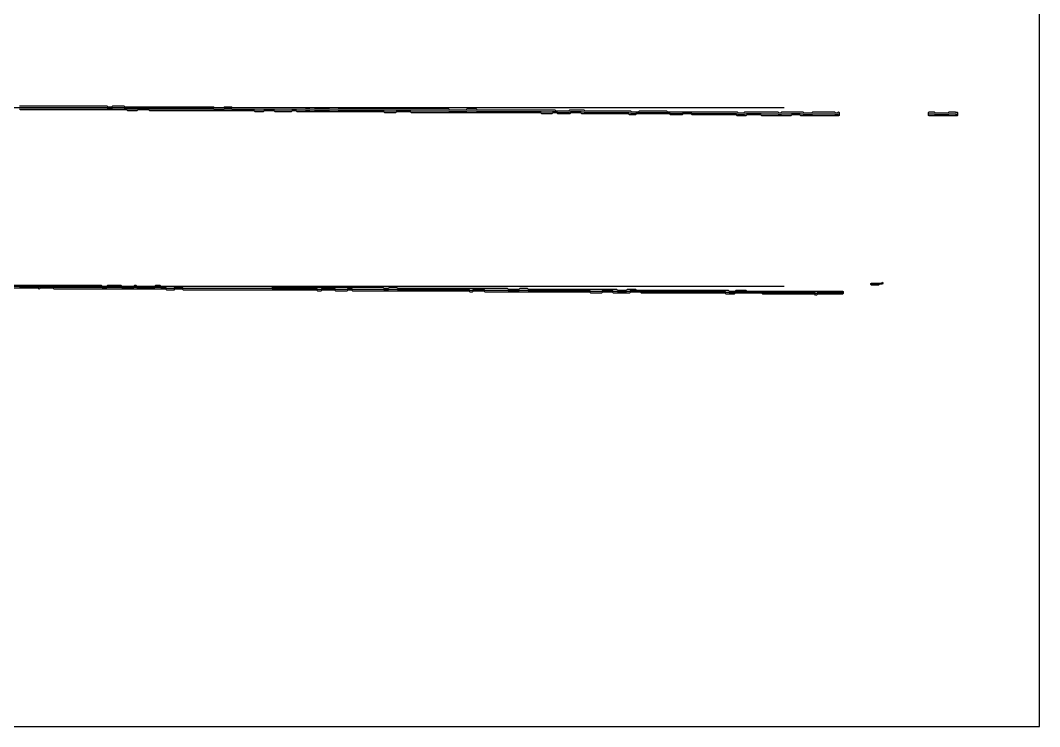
# Model space of a CAD drawing. Extents: x 0 to 57.2, y 0 to 39.6.
# Drawn here: x 28.58 to 57.16, y 0 to 19.8 of the extents above; entities that cross this region are included whole.
import ezdxf

# ---------------------------------------------------------------- set-up
doc = ezdxf.new("R2010")
doc.units = 13
for name, color, linetype in [('DESIGN_SCAN_PATH', 5, 'Continuous'), ('SEM_FRAME', 8, 'Continuous'), ('SEM_OBSERVED_CENTERLINES', 3, 'Continuous'), ('SEM_OBSERVED_CONTOURS', 2, 'Continuous')]:
    doc.layers.add(name, color=color, linetype=linetype)

msp = doc.modelspace()

# ---------------------------------------------------------------- linework, layer by layer
at = {"layer": 'DESIGN_SCAN_PATH'}
for points in [[(0, 17.36002), (50, 17.36002)], [(50, 12.33622), (0, 12.33622)]]:
    msp.add_lwpolyline(points, dxfattribs=at)
at = {"layer": 'SEM_FRAME'}
msp.add_lwpolyline([(0, 0), (57.15968, 0), (57.15968, 39.60429), (0, 39.60429)], close=True, dxfattribs=at)
at = {"layer": 'SEM_OBSERVED_CENTERLINES'}
for points in [[(28.55193, 17.36002), (28.57984, 17.346065), (28.60775, 17.346065), (28.63566, 17.346065), (28.66357, 17.346065), (28.69148, 17.346065), (28.71939, 17.346065), (28.7473, 17.346065), (28.77521, 17.346065), (28.80312, 17.346065), (28.83103, 17.346065), (28.85894, 17.346065), (28.88685, 17.346065), (28.91476, 17.346065), (28.94267, 17.346065), (28.97058, 17.346065), (28.99849, 17.346065), (29.0264, 17.346065), (29.05431, 17.346065), (29.08222, 17.346065), (29.11013, 17.346065), (29.13804, 17.346065), (29.16595, 17.346065), (29.19386, 17.346065), (29.22177, 17.346065), (29.24968, 17.346065), (29.27759, 17.346065), (29.3055, 17.346065), (29.33341, 17.346065), (29.36132, 17.346065), (29.38923, 17.346065), (29.41714, 17.346065), (29.44505, 17.346065), (29.47296, 17.346065), (29.50087, 17.346065), (29.52878, 17.346065), (29.55669, 17.346065), (29.5846, 17.346065), (29.61251, 17.346065), (29.64042, 17.346065), (29.66833, 17.346065), (29.69624, 17.346065), (29.72415, 17.346065), (29.75206, 17.346065), (29.77997, 17.346065), (29.80788, 17.346065), (29.83579, 17.346065), (29.8637, 17.346065), (29.89161, 17.346065), (29.91952, 17.346065), (29.94743, 17.346065), (29.97534, 17.346065), (30.00325, 17.346065), (30.03116, 17.346065), (30.05907, 17.346065), (30.08698, 17.346065), (30.11489, 17.346065), (30.1428, 17.346065), (30.17071, 17.346065), (30.19862, 17.346065), (30.22653, 17.346065), (30.25444, 17.346065), (30.28235, 17.346065), (30.31026, 17.346065), (30.33817, 17.346065), (30.36608, 17.346065), (30.39399, 17.346065), (30.4219, 17.346065), (30.44981, 17.346065), (30.47772, 17.346065), (30.50563, 17.346065), (30.53354, 17.346065), (30.56145, 17.346065), (30.58936, 17.346065), (30.61727, 17.346065), (30.64518, 17.346065), (30.67309, 17.346065), (30.701, 17.346065), (30.72891, 17.346065), (30.75682, 17.346065), (30.78473, 17.346065), (30.81264, 17.346065), (30.84055, 17.346065), (30.86846, 17.346065), (30.89637, 17.346065), (30.92428, 17.346065), (30.95219, 17.346065), (30.9801, 17.346065), (31.00801, 17.346065), (31.03592, 17.33211), (31.06383, 17.33211), (31.09174, 17.33211), (31.11965, 17.33211), (31.14756, 17.33211), (31.17547, 17.346065), (31.20338, 17.346065), (31.23129, 17.346065), (31.2592, 17.346065), (31.28711, 17.346065), (31.31502, 17.346065), (31.34293, 17.346065), (31.37084, 17.346065), (31.39875, 17.346065), (31.42666, 17.346065), (31.45457, 17.346065), (31.48248, 17.346065), (31.51039, 17.33211), (31.5383, 17.33211), (31.56621, 17.33211), (31.59412, 17.318155), (31.62203, 17.318155), (31.64994, 17.318155), (31.67785, 17.318155), (31.70576, 17.318155), (31.73367, 17.318155), (31.76158, 17.318155), (31.78949, 17.318155), (31.8174, 17.318155), (31.84531, 17.318155), (31.87322, 17.33211), (31.90113, 17.33211), (31.92904, 17.33211), (31.95695, 17.33211), (31.98486, 17.33211), (32.01277, 17.33211), (32.04068, 17.33211), (32.06859, 17.33211), (32.0965, 17.33211), (32.12441, 17.33211), (32.15232, 17.33211), (32.18023, 17.33211), (32.20814, 17.318155), (32.23605, 17.318155), (32.26396, 17.318155), (32.29187, 17.318155), (32.31978, 17.318155), (32.34769, 17.318155), (32.3756, 17.318155), (32.40351, 17.318155), (32.43142, 17.318155), (32.45933, 17.318155), (32.48724, 17.318155), (32.51515, 17.318155), (32.54306, 17.318155), (32.57097, 17.318155), (32.59888, 17.318155), (32.62679, 17.318155), (32.6547, 17.318155), (32.68261, 17.318155), (32.71052, 17.318155), (32.73843, 17.318155), (32.76634, 17.318155), (32.79425, 17.318155), (32.82216, 17.318155), (32.85007, 17.318155), (32.87798, 17.318155), (32.90589, 17.318155), (32.9338, 17.318155), (32.96171, 17.318155), (32.98962, 17.318155), (33.01753, 17.318155), (33.04544, 17.318155), (33.07335, 17.318155), (33.10126, 17.318155), (33.12917, 17.318155), (33.15708, 17.318155), (33.18499, 17.318155), (33.2129, 17.318155), (33.24081, 17.318155), (33.26872, 17.318155), (33.29663, 17.318155), (33.32454, 17.318155), (33.35245, 17.318155), (33.38036, 17.318155), (33.40827, 17.318155), (33.43618, 17.318155), (33.46409, 17.318155), (33.492, 17.318155), (33.51991, 17.318155), (33.54782, 17.318155), (33.57573, 17.318155), (33.60364, 17.318155), (33.63155, 17.318155), (33.65946, 17.318155), (33.68737, 17.318155), (33.71528, 17.318155), (33.74319, 17.318155), (33.7711, 17.318155), (33.79901, 17.318155), (33.82692, 17.318155), (33.85483, 17.318155), (33.88274, 17.318155), (33.91065, 17.318155), (33.93856, 17.318155), (33.96647, 17.318155), (33.99438, 17.318155), (34.02229, 17.3042), (34.0502, 17.3042), (34.07811, 17.3042), (34.10602, 17.3042), (34.13393, 17.3042), (34.16184, 17.3042), (34.18975, 17.3042), (34.21766, 17.3042), (34.24557, 17.3042), (34.27348, 17.3042), (34.30139, 17.318155), (34.3293, 17.318155), (34.35721, 17.318155), (34.38512, 17.318155), (34.41303, 17.318155), (34.44094, 17.318155), (34.46885, 17.318155), (34.49676, 17.318155), (34.52467, 17.3042), (34.55258, 17.3042), (34.58049, 17.3042), (34.6084, 17.3042), (34.63631, 17.3042), (34.66422, 17.3042), (34.69213, 17.3042), (34.72004, 17.3042), (34.74795, 17.3042), (34.77586, 17.3042), (34.80377, 17.3042), (34.83168, 17.3042), (34.85959, 17.3042), (34.8875, 17.3042), (34.91541, 17.3042), (34.94332, 17.3042), (34.97123, 17.3042), (34.99914, 17.3042), (35.02705, 17.3042), (35.05496, 17.3042), (35.08287, 17.3042), (35.11078, 17.3042), (35.13869, 17.3042), (35.1666, 17.290245), (35.19451, 17.290245), (35.22242, 17.290245), (35.25033, 17.290245), (35.27824, 17.290245), (35.30615, 17.290245), (35.33406, 17.290245), (35.36197, 17.290245), (35.38988, 17.290245), (35.41779, 17.3042), (35.4457, 17.3042), (35.47361, 17.3042), (35.50152, 17.3042), (35.52943, 17.3042), (35.55734, 17.3042), (35.58525, 17.3042), (35.61316, 17.3042), (35.64107, 17.3042), (35.66898, 17.3042), (35.69689, 17.3042), (35.7248, 17.290245), (35.75271, 17.290245), (35.78062, 17.290245), (35.80853, 17.290245), (35.83644, 17.290245), (35.86435, 17.290245), (35.89226, 17.290245), (35.92017, 17.290245), (35.94808, 17.290245), (35.97599, 17.290245), (36.0039, 17.290245), (36.03181, 17.290245), (36.05972, 17.290245), (36.08763, 17.290245), (36.11554, 17.290245), (36.14345, 17.290245), (36.17136, 17.290245), (36.19927, 17.3042), (36.22718, 17.3042), (36.25509, 17.3042), (36.283, 17.3042), (36.31091, 17.3042), (36.33882, 17.290245), (36.36673, 17.290245), (36.39464, 17.290245), (36.42255, 17.290245), (36.45046, 17.290245), (36.47837, 17.290245), (36.50628, 17.290245), (36.53419, 17.290245), (36.5621, 17.290245), (36.59001, 17.27629), (36.61792, 17.27629), (36.64583, 17.27629), (36.67374, 17.27629), (36.70165, 17.290245), (36.72956, 17.290245), (36.75747, 17.290245), (36.78538, 17.290245), (36.81329, 17.290245), (36.8412, 17.27629), (36.86911, 17.27629), (36.89702, 17.27629), (36.92493, 17.27629), (36.95284, 17.27629), (36.98075, 17.27629), (37.00866, 17.27629), (37.03657, 17.27629), (37.06448, 17.27629), (37.09239, 17.27629), (37.1203, 17.27629), (37.14821, 17.27629), (37.17612, 17.27629), (37.20403, 17.27629), (37.23194, 17.27629), (37.25985, 17.290245), (37.28776, 17.290245), (37.31567, 17.290245), (37.34358, 17.290245), (37.37149, 17.290245), (37.3994, 17.290245), (37.42731, 17.290245), (37.45522, 17.290245), (37.48313, 17.290245), (37.51104, 17.27629), (37.53895, 17.27629), (37.56686, 17.27629), (37.59477, 17.27629), (37.62268, 17.27629), (37.65059, 17.27629), (37.6785, 17.27629), (37.70641, 17.27629), (37.73432, 17.27629), (37.76223, 17.27629), (37.79014, 17.27629), (37.81805, 17.27629), (37.84596, 17.27629), (37.87387, 17.27629), (37.90178, 17.27629), (37.92969, 17.27629), (37.9576, 17.27629), (37.98551, 17.27629), (38.01342, 17.27629), (38.04133, 17.27629), (38.06924, 17.27629), (38.09715, 17.27629), (38.12506, 17.27629), (38.15297, 17.27629), (38.18088, 17.27629), (38.20879, 17.27629), (38.2367, 17.27629), (38.26461, 17.27629), (38.29252, 17.27629), (38.32043, 17.27629), (38.34834, 17.27629), (38.37625, 17.27629), (38.40416, 17.27629), (38.43207, 17.27629), (38.45998, 17.27629), (38.48789, 17.27629), (38.5158, 17.27629), (38.54371, 17.27629), (38.57162, 17.27629), (38.59953, 17.27629), (38.62744, 17.27629), (38.65535, 17.27629), (38.68326, 17.27629), (38.71117, 17.27629), (38.73908, 17.27629), (38.76699, 17.27629), (38.7949, 17.262335), (38.82281, 17.262335), (38.85072, 17.262335), (38.87863, 17.262335), (38.90654, 17.262335), (38.93445, 17.262335), (38.96236, 17.262335), (38.99027, 17.262335), (39.01818, 17.262335), (39.04609, 17.262335), (39.074, 17.262335), (39.10191, 17.262335), (39.12982, 17.27629), (39.15773, 17.27629), (39.18564, 17.27629), (39.21355, 17.27629), (39.24146, 17.27629), (39.26937, 17.27629), (39.29728, 17.27629), (39.32519, 17.27629), (39.3531, 17.27629), (39.38101, 17.27629), (39.40892, 17.27629), (39.43683, 17.27629), (39.46474, 17.27629), (39.49265, 17.27629), (39.52056, 17.27629), (39.54847, 17.262335), (39.57638, 17.262335), (39.60429, 17.262335), (39.6322, 17.262335), (39.66011, 17.262335), (39.68802, 17.262335), (39.71593, 17.262335), (39.74384, 17.262335), (39.77175, 17.262335), (39.79966, 17.262335), (39.82757, 17.262335), (39.85548, 17.262335), (39.88339, 17.262335), (39.9113, 17.262335), (39.93921, 17.262335), (39.96712, 17.262335), (39.99503, 17.262335), (40.02294, 17.262335), (40.05085, 17.262335), (40.07876, 17.262335), (40.10667, 17.262335), (40.13458, 17.262335), (40.16249, 17.262335), (40.1904, 17.262335), (40.21831, 17.262335), (40.24622, 17.262335), (40.27413, 17.262335), (40.30204, 17.262335), (40.32995, 17.262335), (40.35786, 17.262335), (40.38577, 17.262335), (40.41368, 17.262335), (40.44159, 17.262335), (40.4695, 17.262335), (40.49741, 17.262335), (40.52532, 17.262335), (40.55323, 17.262335), (40.58114, 17.262335), (40.60905, 17.24838), (40.63696, 17.24838), (40.66487, 17.24838), (40.69278, 17.24838), (40.72069, 17.24838), (40.7486, 17.24838), (40.77651, 17.24838), (40.80442, 17.24838), (40.83233, 17.24838), (40.86024, 17.24838), (40.88815, 17.24838), (40.91606, 17.24838), (40.94397, 17.24838), (40.97188, 17.24838), (40.99979, 17.24838), (41.0277, 17.24838), (41.05561, 17.24838), (41.08352, 17.24838), (41.11143, 17.262335), (41.13934, 17.262335), (41.16725, 17.262335), (41.19516, 17.262335), (41.22307, 17.262335), (41.25098, 17.262335), (41.27889, 17.262335), (41.3068, 17.262335), (41.33471, 17.262335), (41.36262, 17.262335), (41.39053, 17.24838), (41.41844, 17.24838), (41.44635, 17.24838), (41.47426, 17.24838), (41.50217, 17.24838), (41.53008, 17.24838), (41.55799, 17.24838), (41.5859, 17.24838), (41.61381, 17.24838), (41.64172, 17.24838), (41.66963, 17.24838), (41.69754, 17.24838), (41.72545, 17.24838), (41.75336, 17.24838), (41.78127, 17.24838), (41.80918, 17.24838), (41.83709, 17.24838), (41.865, 17.24838), (41.89291, 17.24838), (41.92082, 17.24838), (41.94873, 17.24838), (41.97664, 17.24838), (42.00455, 17.24838), (42.03246, 17.24838), (42.06037, 17.24838), (42.08828, 17.24838), (42.11619, 17.24838), (42.1441, 17.24838), (42.17201, 17.24838), (42.19992, 17.24838), (42.22783, 17.24838), (42.25574, 17.24838), (42.28365, 17.24838), (42.31156, 17.24838), (42.33947, 17.24838), (42.36738, 17.24838), (42.39529, 17.24838), (42.4232, 17.24838), (42.45111, 17.24838), (42.47902, 17.24838), (42.50693, 17.24838), (42.53484, 17.24838), (42.56275, 17.24838), (42.59066, 17.24838), (42.61857, 17.24838), (42.64648, 17.24838), (42.67439, 17.24838), (42.7023, 17.24838), (42.73021, 17.24838), (42.75812, 17.24838), (42.78603, 17.24838), (42.81394, 17.24838), (42.84185, 17.24838), (42.86976, 17.24838), (42.89767, 17.24838), (42.92558, 17.24838), (42.95349, 17.24838), (42.9814, 17.24838), (43.00931, 17.24838), (43.03722, 17.24838), (43.06513, 17.24838), (43.09304, 17.24838), (43.12095, 17.24838), (43.14886, 17.24838), (43.17677, 17.24838), (43.20468, 17.234425), (43.23259, 17.234425), (43.2605, 17.234425), (43.28841, 17.234425), (43.31632, 17.234425), (43.34423, 17.234425), (43.37214, 17.234425), (43.40005, 17.234425), (43.42796, 17.234425), (43.45587, 17.234425), (43.48378, 17.234425), (43.51169, 17.24838), (43.5396, 17.24838), (43.56751, 17.24838), (43.59542, 17.234425), (43.62333, 17.234425), (43.65124, 17.22047), (43.67915, 17.22047), (43.70706, 17.22047), (43.73497, 17.22047), (43.76288, 17.22047), (43.79079, 17.22047), (43.8187, 17.22047), (43.84661, 17.22047), (43.87452, 17.22047), (43.90243, 17.22047), (43.93034, 17.22047), (43.95825, 17.22047), (43.98616, 17.234425), (44.01407, 17.24838), (44.04198, 17.24838), (44.06989, 17.24838), (44.0978, 17.24838), (44.12571, 17.24838), (44.15362, 17.24838), (44.18153, 17.24838), (44.20944, 17.24838), (44.23735, 17.24838), (44.26526, 17.24838), (44.29317, 17.24838), (44.32108, 17.234425), (44.34899, 17.234425), (44.3769, 17.234425), (44.40481, 17.22047), (44.43272, 17.22047), (44.46063, 17.22047), (44.48854, 17.22047), (44.51645, 17.22047), (44.54436, 17.22047), (44.57227, 17.22047), (44.60018, 17.22047), (44.62809, 17.22047), (44.656, 17.22047), (44.68391, 17.22047), (44.71182, 17.22047), (44.73973, 17.22047), (44.76764, 17.22047), (44.79555, 17.22047), (44.82346, 17.22047), (44.85137, 17.22047), (44.87928, 17.22047), (44.90719, 17.22047), (44.9351, 17.22047), (44.96301, 17.22047), (44.99092, 17.22047), (45.01883, 17.22047), (45.04674, 17.22047), (45.07465, 17.22047), (45.10256, 17.22047), (45.13047, 17.22047), (45.15838, 17.22047), (45.18629, 17.22047), (45.2142, 17.22047), (45.24211, 17.22047), (45.27002, 17.22047), (45.29793, 17.22047), (45.32584, 17.22047), (45.35375, 17.22047), (45.38166, 17.22047), (45.40957, 17.22047), (45.43748, 17.22047), (45.46539, 17.22047), (45.4933, 17.22047), (45.52121, 17.22047), (45.54912, 17.22047), (45.57703, 17.22047), (45.60494, 17.22047), (45.63285, 17.22047), (45.66076, 17.206515), (45.68867, 17.206515), (45.71658, 17.19256), (45.74449, 17.19256), (45.7724, 17.19256), (45.80031, 17.19256), (45.82822, 17.19256), (45.85613, 17.206515), (45.88404, 17.206515), (45.91195, 17.206515), (45.93986, 17.22047), (45.96777, 17.22047), (45.99568, 17.22047), (46.02359, 17.22047), (46.0515, 17.22047), (46.07941, 17.22047), (46.10732, 17.22047), (46.13523, 17.22047), (46.16314, 17.22047), (46.19105, 17.22047), (46.21896, 17.22047), (46.24687, 17.22047), (46.27478, 17.22047), (46.30269, 17.22047), (46.3306, 17.22047), (46.35851, 17.22047), (46.38642, 17.22047), (46.41433, 17.22047), (46.44224, 17.22047), (46.47015, 17.22047), (46.49806, 17.22047), (46.52597, 17.22047), (46.55388, 17.22047), (46.58179, 17.22047), (46.6097, 17.22047), (46.63761, 17.22047), (46.66552, 17.22047), (46.69343, 17.22047), (46.72134, 17.206515), (46.74925, 17.206515), (46.77716, 17.206515), (46.80507, 17.19256), (46.83298, 17.19256), (46.86089, 17.19256), (46.8888, 17.19256), (46.91671, 17.19256), (46.94462, 17.19256), (46.97253, 17.19256), (47.00044, 17.19256), (47.02835, 17.19256), (47.05626, 17.19256), (47.08417, 17.19256), (47.11208, 17.19256), (47.13999, 17.19256), (47.1679, 17.206515), (47.19581, 17.206515), (47.22372, 17.206515), (47.25163, 17.206515), (47.27954, 17.206515), (47.30745, 17.206515), (47.33536, 17.206515), (47.36327, 17.206515), (47.39118, 17.206515), (47.41909, 17.19256), (47.447, 17.19256), (47.47491, 17.19256), (47.50282, 17.19256), (47.53073, 17.19256), (47.55864, 17.19256), (47.58655, 17.19256), (47.61446, 17.19256), (47.64237, 17.19256), (47.67028, 17.19256), (47.69819, 17.19256), (47.7261, 17.19256), (47.75401, 17.19256), (47.78192, 17.19256), (47.80983, 17.19256), (47.83774, 17.19256), (47.86565, 17.19256), (47.89356, 17.19256), (47.92147, 17.19256), (47.94938, 17.19256), (47.97729, 17.19256), (48.0052, 17.19256), (48.03311, 17.19256), (48.06102, 17.19256), (48.08893, 17.19256), (48.11684, 17.19256), (48.14475, 17.19256), (48.17266, 17.19256), (48.20057, 17.19256), (48.22848, 17.19256), (48.25639, 17.19256), (48.2843, 17.19256), (48.31221, 17.19256), (48.34012, 17.19256), (48.36803, 17.19256), (48.39594, 17.19256), (48.42385, 17.19256), (48.45176, 17.19256), (48.47967, 17.19256), (48.50758, 17.19256), (48.53549, 17.19256), (48.5634, 17.19256), (48.59131, 17.19256), (48.61922, 17.19256), (48.64713, 17.19256), (48.67504, 17.178605), (48.70295, 17.16465), (48.73086, 17.16465), (48.75877, 17.16465), (48.78668, 17.16465), (48.81459, 17.16465), (48.8425, 17.16465), (48.87041, 17.16465), (48.89832, 17.178605), (48.92623, 17.178605), (48.95414, 17.19256), (48.98205, 17.19256), (49.00996, 17.19256), (49.03787, 17.19256), (49.06578, 17.19256), (49.09369, 17.19256), (49.1216, 17.19256), (49.14951, 17.19256), (49.17742, 17.19256), (49.20533, 17.19256), (49.23324, 17.19256), (49.26115, 17.19256), (49.28906, 17.19256), (49.31697, 17.19256), (49.34488, 17.19256), (49.37279, 17.178605), (49.4007, 17.178605), (49.42861, 17.178605), (49.45652, 17.178605), (49.48443, 17.178605), (49.51234, 17.178605), (49.54025, 17.178605), (49.56816, 17.178605), (49.59607, 17.178605), (49.62398, 17.178605), (49.65189, 17.178605), (49.6798, 17.178605), (49.70771, 17.178605), (49.73562, 17.178605), (49.76353, 17.178605), (49.79144, 17.178605), (49.81935, 17.178605), (49.84726, 17.16465), (49.87517, 17.16465), (49.90308, 17.16465), (49.93099, 17.178605), (49.9589, 17.178605), (49.98681, 17.178605), (50.01472, 17.178605), (50.04263, 17.178605), (50.07054, 17.178605), (50.09845, 17.178605), (50.12636, 17.178605), (50.15427, 17.178605), (50.18218, 17.178605), (50.21009, 17.19256), (50.238, 17.19256), (50.26591, 17.19256), (50.29382, 17.19256), (50.32173, 17.19256), (50.34964, 17.19256), (50.37755, 17.19256), (50.40546, 17.19256), (50.43337, 17.19256), (50.46128, 17.178605), (50.48919, 17.178605), (50.5171, 17.178605), (50.54501, 17.16465), (50.57292, 17.16465), (50.60083, 17.16465), (50.62874, 17.16465), (50.65665, 17.16465), (50.68456, 17.16465), (50.71247, 17.16465), (50.74038, 17.16465), (50.76829, 17.16465), (50.7962, 17.178605), (50.82411, 17.178605), (50.85202, 17.178605), (50.87993, 17.178605), (50.90784, 17.178605), (50.93575, 17.178605), (50.96366, 17.178605), (50.99157, 17.178605), (51.01948, 17.178605), (51.04739, 17.178605), (51.0753, 17.178605), (51.10321, 17.178605), (51.13112, 17.178605), (51.15903, 17.178605), (51.18694, 17.178605), (51.21485, 17.178605), (51.24276, 17.178605), (51.27067, 17.178605), (51.29858, 17.178605), (51.32649, 17.178605), (51.3544, 17.178605), (51.38231, 17.178605), (51.41022, 17.178605), (51.43813, 17.16465), (51.46604, 17.16465), (51.49395, 17.16465), (51.52186, 17.178605)], [(54.06167, 17.178605), (54.08958, 17.178605), (54.11749, 17.178605), (54.1454, 17.178605), (54.17331, 17.178605), (54.20122, 17.178605), (54.22913, 17.16465), (54.25704, 17.16465), (54.28495, 17.16465), (54.31286, 17.16465), (54.34077, 17.16465), (54.36868, 17.16465), (54.39659, 17.16465), (54.4245, 17.16465), (54.45241, 17.16465), (54.48032, 17.16465), (54.50823, 17.16465), (54.53614, 17.16465), (54.56405, 17.16465), (54.59196, 17.16465), (54.61987, 17.178605), (54.64778, 17.178605), (54.67569, 17.178605), (54.7036, 17.178605), (54.73151, 17.178605), (54.75942, 17.178605), (54.78733, 17.178605), (54.81524, 17.16465), (54.84315, 17.178605)], [(28.55193, 12.33622), (28.57984, 12.33622), (28.60775, 12.33622), (28.63566, 12.33622), (28.66357, 12.33622), (28.69148, 12.33622), (28.71939, 12.33622), (28.7473, 12.33622), (28.77521, 12.33622), (28.80312, 12.33622), (28.83103, 12.33622), (28.85894, 12.33622), (28.88685, 12.33622), (28.91476, 12.33622), (28.94267, 12.33622), (28.97058, 12.33622), (28.99849, 12.33622), (29.0264, 12.33622), (29.05431, 12.33622), (29.08222, 12.33622), (29.11013, 12.322265), (29.13804, 12.33622), (29.16595, 12.33622), (29.19386, 12.33622), (29.22177, 12.33622), (29.24968, 12.33622), (29.27759, 12.33622), (29.3055, 12.33622), (29.33341, 12.33622), (29.36132, 12.33622), (29.38923, 12.33622), (29.41714, 12.33622), (29.44505, 12.33622), (29.47296, 12.33622), (29.50087, 12.33622), (29.52878, 12.322265), (29.55669, 12.322265), (29.5846, 12.322265), (29.61251, 12.322265), (29.64042, 12.322265), (29.66833, 12.322265), (29.69624, 12.322265), (29.72415, 12.322265), (29.75206, 12.322265), (29.77997, 12.322265), (29.80788, 12.322265), (29.83579, 12.322265), (29.8637, 12.322265), (29.89161, 12.322265), (29.91952, 12.322265), (29.94743, 12.322265), (29.97534, 12.322265), (30.00325, 12.322265), (30.03116, 12.322265), (30.05907, 12.322265), (30.08698, 12.322265), (30.11489, 12.322265), (30.1428, 12.322265), (30.17071, 12.322265), (30.19862, 12.322265), (30.22653, 12.322265), (30.25444, 12.322265), (30.28235, 12.322265), (30.31026, 12.322265), (30.33817, 12.322265), (30.36608, 12.322265), (30.39399, 12.322265), (30.4219, 12.322265), (30.44981, 12.322265), (30.47772, 12.322265), (30.50563, 12.322265), (30.53354, 12.322265), (30.56145, 12.322265), (30.58936, 12.322265), (30.61727, 12.322265), (30.64518, 12.322265), (30.67309, 12.322265), (30.701, 12.322265), (30.72891, 12.322265), (30.75682, 12.322265), (30.78473, 12.322265), (30.81264, 12.322265), (30.84055, 12.322265), (30.86846, 12.30831), (30.89637, 12.30831), (30.92428, 12.30831), (30.95219, 12.30831), (30.9801, 12.30831), (31.00801, 12.30831), (31.03592, 12.322265), (31.06383, 12.322265), (31.09174, 12.322265), (31.11965, 12.322265), (31.14756, 12.322265), (31.17547, 12.322265), (31.20338, 12.322265), (31.23129, 12.322265), (31.2592, 12.322265), (31.28711, 12.322265), (31.31502, 12.322265), (31.34293, 12.322265), (31.37084, 12.322265), (31.39875, 12.322265), (31.42666, 12.30831), (31.45457, 12.30831), (31.48248, 12.30831), (31.51039, 12.30831), (31.5383, 12.30831), (31.56621, 12.30831), (31.59412, 12.30831), (31.62203, 12.30831), (31.64994, 12.30831), (31.67785, 12.30831), (31.70576, 12.30831), (31.73367, 12.30831), (31.76158, 12.30831), (31.78949, 12.322265), (31.8174, 12.322265), (31.84531, 12.30831), (31.87322, 12.30831), (31.90113, 12.30831), (31.92904, 12.30831), (31.95695, 12.30831), (31.98486, 12.30831), (32.01277, 12.30831), (32.04068, 12.30831), (32.06859, 12.30831), (32.0965, 12.30831), (32.12441, 12.30831), (32.15232, 12.30831), (32.18023, 12.30831), (32.20814, 12.30831), (32.23605, 12.30831), (32.26396, 12.30831), (32.29187, 12.30831), (32.31978, 12.30831), (32.34769, 12.30831), (32.3756, 12.322265), (32.40351, 12.322265), (32.43142, 12.322265), (32.45933, 12.322265), (32.48724, 12.322265), (32.51515, 12.30831), (32.54306, 12.30831), (32.57097, 12.30831), (32.59888, 12.30831), (32.62679, 12.30831), (32.6547, 12.30831), (32.68261, 12.294355), (32.71052, 12.294355), (32.73843, 12.294355), (32.76634, 12.294355), (32.79425, 12.294355), (32.82216, 12.294355), (32.85007, 12.294355), (32.87798, 12.294355), (32.90589, 12.30831), (32.9338, 12.30831), (32.96171, 12.30831), (32.98962, 12.30831), (33.01753, 12.30831), (33.04544, 12.30831), (33.07335, 12.30831), (33.10126, 12.30831), (33.12917, 12.30831), (33.15708, 12.294355), (33.18499, 12.294355), (33.2129, 12.294355), (33.24081, 12.294355), (33.26872, 12.294355), (33.29663, 12.294355), (33.32454, 12.294355), (33.35245, 12.294355), (33.38036, 12.294355), (33.40827, 12.294355), (33.43618, 12.294355), (33.46409, 12.294355), (33.492, 12.294355), (33.51991, 12.294355), (33.54782, 12.294355), (33.57573, 12.294355), (33.60364, 12.294355), (33.63155, 12.294355), (33.65946, 12.294355), (33.68737, 12.294355), (33.71528, 12.294355), (33.74319, 12.294355), (33.7711, 12.294355), (33.79901, 12.294355), (33.82692, 12.294355), (33.85483, 12.294355), (33.88274, 12.294355), (33.91065, 12.294355), (33.93856, 12.294355), (33.96647, 12.294355), (33.99438, 12.294355), (34.02229, 12.294355), (34.0502, 12.294355), (34.07811, 12.294355), (34.10602, 12.294355), (34.13393, 12.294355), (34.16184, 12.294355), (34.18975, 12.294355), (34.21766, 12.294355), (34.24557, 12.294355), (34.27348, 12.294355), (34.30139, 12.294355), (34.3293, 12.294355), (34.35721, 12.294355), (34.38512, 12.294355), (34.41303, 12.294355), (34.44094, 12.294355), (34.46885, 12.294355), (34.49676, 12.294355), (34.52467, 12.294355), (34.55258, 12.294355), (34.58049, 12.294355), (34.6084, 12.294355), (34.63631, 12.294355), (34.66422, 12.294355), (34.69213, 12.294355), (34.72004, 12.294355), (34.74795, 12.294355), (34.77586, 12.294355), (34.80377, 12.294355), (34.83168, 12.294355), (34.85959, 12.294355), (34.8875, 12.294355), (34.91541, 12.294355), (34.94332, 12.294355), (34.97123, 12.294355), (34.99914, 12.294355), (35.02705, 12.294355), (35.05496, 12.294355), (35.08287, 12.294355), (35.11078, 12.294355), (35.13869, 12.294355), (35.1666, 12.294355), (35.19451, 12.294355), (35.22242, 12.294355), (35.25033, 12.294355), (35.27824, 12.294355), (35.30615, 12.294355), (35.33406, 12.294355), (35.36197, 12.294355), (35.38988, 12.294355), (35.41779, 12.294355), (35.4457, 12.294355), (35.47361, 12.294355), (35.50152, 12.294355), (35.52943, 12.294355), (35.55734, 12.294355), (35.58525, 12.294355), (35.61316, 12.294355), (35.64107, 12.2804), (35.66898, 12.2804), (35.69689, 12.2804), (35.7248, 12.2804), (35.75271, 12.2804), (35.78062, 12.2804), (35.80853, 12.2804), (35.83644, 12.2804), (35.86435, 12.2804), (35.89226, 12.2804), (35.92017, 12.2804), (35.94808, 12.2804), (35.97599, 12.2804), (36.0039, 12.2804), (36.03181, 12.2804), (36.05972, 12.2804), (36.08763, 12.2804), (36.11554, 12.2804), (36.14345, 12.2804), (36.17136, 12.2804), (36.19927, 12.2804), (36.22718, 12.2804), (36.25509, 12.2804), (36.283, 12.2804), (36.31091, 12.2804), (36.33882, 12.2804), (36.36673, 12.2804), (36.39464, 12.2804), (36.42255, 12.2804), (36.45046, 12.2804), (36.47837, 12.2804), (36.50628, 12.2804), (36.53419, 12.2804), (36.5621, 12.2804), (36.59001, 12.2804), (36.61792, 12.2804), (36.64583, 12.2804), (36.67374, 12.2804), (36.70165, 12.2804), (36.72956, 12.2804), (36.75747, 12.2804), (36.78538, 12.2804), (36.81329, 12.2804), (36.8412, 12.2804), (36.86911, 12.2804), (36.89702, 12.2804), (36.92493, 12.266445), (36.95284, 12.266445), (36.98075, 12.266445), (37.00866, 12.266445), (37.03657, 12.2804), (37.06448, 12.2804), (37.09239, 12.2804), (37.1203, 12.2804), (37.14821, 12.2804), (37.17612, 12.2804), (37.20403, 12.2804), (37.23194, 12.2804), (37.25985, 12.2804), (37.28776, 12.2804), (37.31567, 12.2804), (37.34358, 12.2804), (37.37149, 12.2804), (37.3994, 12.2804), (37.42731, 12.266445), (37.45522, 12.266445), (37.48313, 12.266445), (37.51104, 12.266445), (37.53895, 12.266445), (37.56686, 12.266445), (37.59477, 12.266445), (37.62268, 12.266445), (37.65059, 12.266445), (37.6785, 12.266445), (37.70641, 12.266445), (37.73432, 12.266445), (37.76223, 12.2804), (37.79014, 12.2804), (37.81805, 12.2804), (37.84596, 12.2804), (37.87387, 12.2804), (37.90178, 12.266445), (37.92969, 12.266445), (37.9576, 12.266445), (37.98551, 12.266445), (38.01342, 12.266445), (38.04133, 12.266445), (38.06924, 12.266445), (38.09715, 12.266445), (38.12506, 12.266445), (38.15297, 12.266445), (38.18088, 12.266445), (38.20879, 12.266445), (38.2367, 12.266445), (38.26461, 12.266445), (38.29252, 12.266445), (38.32043, 12.266445), (38.34834, 12.266445), (38.37625, 12.266445), (38.40416, 12.266445), (38.43207, 12.266445), (38.45998, 12.266445), (38.48789, 12.266445), (38.5158, 12.266445), (38.54371, 12.266445), (38.57162, 12.266445), (38.59953, 12.266445), (38.62744, 12.266445), (38.65535, 12.266445), (38.68326, 12.266445), (38.71117, 12.266445), (38.73908, 12.266445), (38.76699, 12.25249), (38.7949, 12.25249), (38.82281, 12.25249), (38.85072, 12.25249), (38.87863, 12.25249), (38.90654, 12.25249), (38.93445, 12.266445), (38.96236, 12.266445), (38.99027, 12.266445), (39.01818, 12.266445), (39.04609, 12.266445), (39.074, 12.266445), (39.10191, 12.266445), (39.12982, 12.266445), (39.15773, 12.25249), (39.18564, 12.25249), (39.21355, 12.25249), (39.24146, 12.25249), (39.26937, 12.25249), (39.29728, 12.25249), (39.32519, 12.25249), (39.3531, 12.25249), (39.38101, 12.25249), (39.40892, 12.25249), (39.43683, 12.25249), (39.46474, 12.25249), (39.49265, 12.25249), (39.52056, 12.25249), (39.54847, 12.25249), (39.57638, 12.25249), (39.60429, 12.25249), (39.6322, 12.25249), (39.66011, 12.25249), (39.68802, 12.25249), (39.71593, 12.25249), (39.74384, 12.25249), (39.77175, 12.25249), (39.79966, 12.25249), (39.82757, 12.25249), (39.85548, 12.25249), (39.88339, 12.25249), (39.9113, 12.25249), (39.93921, 12.25249), (39.96712, 12.25249), (39.99503, 12.25249), (40.02294, 12.25249), (40.05085, 12.25249), (40.07876, 12.25249), (40.10667, 12.25249), (40.13458, 12.25249), (40.16249, 12.25249), (40.1904, 12.25249), (40.21831, 12.25249), (40.24622, 12.25249), (40.27413, 12.25249), (40.30204, 12.25249), (40.32995, 12.25249), (40.35786, 12.25249), (40.38577, 12.25249), (40.41368, 12.25249), (40.44159, 12.25249), (40.4695, 12.25249), (40.49741, 12.25249), (40.52532, 12.25249), (40.55323, 12.25249), (40.58114, 12.25249), (40.60905, 12.25249), (40.63696, 12.25249), (40.66487, 12.25249), (40.69278, 12.25249), (40.72069, 12.25249), (40.7486, 12.25249), (40.77651, 12.25249), (40.80442, 12.25249), (40.83233, 12.25249), (40.86024, 12.25249), (40.88815, 12.25249), (40.91606, 12.25249), (40.94397, 12.25249), (40.97188, 12.25249), (40.99979, 12.25249), (41.0277, 12.25249), (41.05561, 12.25249), (41.08352, 12.25249), (41.11143, 12.25249), (41.13934, 12.25249), (41.16725, 12.25249), (41.19516, 12.238535), (41.22307, 12.238535), (41.25098, 12.238535), (41.27889, 12.25249), (41.3068, 12.25249), (41.33471, 12.25249), (41.36262, 12.25249), (41.39053, 12.25249), (41.41844, 12.25249), (41.44635, 12.25249), (41.47426, 12.25249), (41.50217, 12.25249), (41.53008, 12.25249), (41.55799, 12.25249), (41.5859, 12.25249), (41.61381, 12.238535), (41.64172, 12.238535), (41.66963, 12.238535), (41.69754, 12.238535), (41.72545, 12.238535), (41.75336, 12.238535), (41.78127, 12.238535), (41.80918, 12.238535), (41.83709, 12.238535), (41.865, 12.238535), (41.89291, 12.238535), (41.92082, 12.238535), (41.94873, 12.238535), (41.97664, 12.238535), (42.00455, 12.238535), (42.03246, 12.238535), (42.06037, 12.238535), (42.08828, 12.238535), (42.11619, 12.238535), (42.1441, 12.238535), (42.17201, 12.238535), (42.19992, 12.238535), (42.22783, 12.238535), (42.25574, 12.22458), (42.28365, 12.22458), (42.31156, 12.22458), (42.33947, 12.22458), (42.36738, 12.22458), (42.39529, 12.22458), (42.4232, 12.22458), (42.45111, 12.22458), (42.47902, 12.22458), (42.50693, 12.22458), (42.53484, 12.22458), (42.56275, 12.22458), (42.59066, 12.238535), (42.61857, 12.238535), (42.64648, 12.238535), (42.67439, 12.238535), (42.7023, 12.238535), (42.73021, 12.238535), (42.75812, 12.238535), (42.78603, 12.238535), (42.81394, 12.22458), (42.84185, 12.22458), (42.86976, 12.22458), (42.89767, 12.22458), (42.92558, 12.22458), (42.95349, 12.22458), (42.9814, 12.22458), (43.00931, 12.22458), (43.03722, 12.22458), (43.06513, 12.22458), (43.09304, 12.22458), (43.12095, 12.22458), (43.14886, 12.22458), (43.17677, 12.22458), (43.20468, 12.22458), (43.23259, 12.22458), (43.2605, 12.22458), (43.28841, 12.22458), (43.31632, 12.22458), (43.34423, 12.22458), (43.37214, 12.22458), (43.40005, 12.22458), (43.42796, 12.22458), (43.45587, 12.22458), (43.48378, 12.22458), (43.51169, 12.22458), (43.5396, 12.22458), (43.56751, 12.22458), (43.59542, 12.22458), (43.62333, 12.22458), (43.65124, 12.22458), (43.67915, 12.22458), (43.70706, 12.22458), (43.73497, 12.22458), (43.76288, 12.22458), (43.79079, 12.22458), (43.8187, 12.22458), (43.84661, 12.22458), (43.87452, 12.22458), (43.90243, 12.22458), (43.93034, 12.22458), (43.95825, 12.22458), (43.98616, 12.22458), (44.01407, 12.22458), (44.04198, 12.22458), (44.06989, 12.22458), (44.0978, 12.22458), (44.12571, 12.22458), (44.15362, 12.22458), (44.18153, 12.22458), (44.20944, 12.22458), (44.23735, 12.22458), (44.26526, 12.22458), (44.29317, 12.22458), (44.32108, 12.22458), (44.34899, 12.22458), (44.3769, 12.22458), (44.40481, 12.22458), (44.43272, 12.22458), (44.46063, 12.22458), (44.48854, 12.22458), (44.51645, 12.22458), (44.54436, 12.22458), (44.57227, 12.210625), (44.60018, 12.210625), (44.62809, 12.210625), (44.656, 12.210625), (44.68391, 12.210625), (44.71182, 12.210625), (44.73973, 12.210625), (44.76764, 12.210625), (44.79555, 12.210625), (44.82346, 12.210625), (44.85137, 12.210625), (44.87928, 12.210625), (44.90719, 12.22458), (44.9351, 12.22458), (44.96301, 12.22458), (44.99092, 12.22458), (45.01883, 12.22458), (45.04674, 12.22458), (45.07465, 12.22458), (45.10256, 12.22458), (45.13047, 12.22458), (45.15838, 12.22458), (45.18629, 12.22458), (45.2142, 12.210625), (45.24211, 12.210625), (45.27002, 12.210625), (45.29793, 12.210625), (45.32584, 12.19667), (45.35375, 12.19667), (45.38166, 12.19667), (45.40957, 12.19667), (45.43748, 12.19667), (45.46539, 12.19667), (45.4933, 12.19667), (45.52121, 12.19667), (45.54912, 12.19667), (45.57703, 12.19667), (45.60494, 12.210625), (45.63285, 12.210625), (45.66076, 12.210625), (45.68867, 12.22458), (45.71658, 12.22458), (45.74449, 12.22458), (45.7724, 12.22458), (45.80031, 12.22458), (45.82822, 12.22458), (45.85613, 12.210625), (45.88404, 12.210625), (45.91195, 12.210625), (45.93986, 12.210625), (45.96777, 12.210625), (45.99568, 12.19667), (46.02359, 12.19667), (46.0515, 12.19667), (46.07941, 12.19667), (46.10732, 12.19667), (46.13523, 12.19667), (46.16314, 12.19667), (46.19105, 12.19667), (46.21896, 12.19667), (46.24687, 12.19667), (46.27478, 12.19667), (46.30269, 12.19667), (46.3306, 12.19667), (46.35851, 12.19667), (46.38642, 12.19667), (46.41433, 12.19667), (46.44224, 12.19667), (46.47015, 12.19667), (46.49806, 12.19667), (46.52597, 12.19667), (46.55388, 12.19667), (46.58179, 12.19667), (46.6097, 12.19667), (46.63761, 12.19667), (46.66552, 12.19667), (46.69343, 12.19667), (46.72134, 12.19667), (46.74925, 12.19667), (46.77716, 12.19667), (46.80507, 12.19667), (46.83298, 12.19667), (46.86089, 12.19667), (46.8888, 12.19667), (46.91671, 12.19667), (46.94462, 12.19667), (46.97253, 12.19667), (47.00044, 12.19667), (47.02835, 12.19667), (47.05626, 12.19667), (47.08417, 12.19667), (47.11208, 12.19667), (47.13999, 12.19667), (47.1679, 12.19667), (47.19581, 12.19667), (47.22372, 12.19667), (47.25163, 12.19667), (47.27954, 12.19667), (47.30745, 12.19667), (47.33536, 12.19667), (47.36327, 12.19667), (47.39118, 12.19667), (47.41909, 12.19667), (47.447, 12.19667), (47.47491, 12.19667), (47.50282, 12.19667), (47.53073, 12.19667), (47.55864, 12.19667), (47.58655, 12.19667), (47.61446, 12.19667), (47.64237, 12.19667), (47.67028, 12.19667), (47.69819, 12.19667), (47.7261, 12.19667), (47.75401, 12.19667), (47.78192, 12.19667), (47.80983, 12.19667), (47.83774, 12.19667), (47.86565, 12.19667), (47.89356, 12.19667), (47.92147, 12.19667), (47.94938, 12.19667), (47.97729, 12.19667), (48.0052, 12.19667), (48.03311, 12.19667), (48.06102, 12.19667), (48.08893, 12.19667), (48.11684, 12.19667), (48.14475, 12.19667), (48.17266, 12.19667), (48.20057, 12.19667), (48.22848, 12.19667), (48.25639, 12.19667), (48.2843, 12.19667), (48.31221, 12.19667), (48.34012, 12.19667), (48.36803, 12.182715), (48.39594, 12.182715), (48.42385, 12.182715), (48.45176, 12.16876), (48.47967, 12.16876), (48.50758, 12.16876), (48.53549, 12.16876), (48.5634, 12.16876), (48.59131, 12.16876), (48.61922, 12.182715), (48.64713, 12.19667), (48.67504, 12.19667), (48.70295, 12.19667), (48.73086, 12.19667), (48.75877, 12.19667), (48.78668, 12.19667), (48.81459, 12.19667), (48.8425, 12.19667), (48.87041, 12.19667), (48.89832, 12.19667), (48.92623, 12.19667), (48.95414, 12.182715), (48.98205, 12.182715), (49.00996, 12.182715), (49.03787, 12.182715), (49.06578, 12.182715), (49.09369, 12.182715), (49.1216, 12.182715), (49.14951, 12.182715), (49.17742, 12.182715), (49.20533, 12.182715), (49.23324, 12.182715), (49.26115, 12.182715), (49.28906, 12.182715), (49.31697, 12.182715), (49.34488, 12.182715), (49.37279, 12.182715), (49.4007, 12.16876), (49.42861, 12.16876), (49.45652, 12.16876), (49.48443, 12.16876), (49.51234, 12.16876), (49.54025, 12.16876), (49.56816, 12.16876), (49.59607, 12.16876), (49.62398, 12.16876), (49.65189, 12.16876), (49.6798, 12.16876), (49.70771, 12.16876), (49.73562, 12.16876), (49.76353, 12.16876), (49.79144, 12.16876), (49.81935, 12.16876), (49.84726, 12.16876), (49.87517, 12.16876), (49.90308, 12.16876), (49.93099, 12.16876), (49.9589, 12.16876), (49.98681, 12.16876), (50.01472, 12.16876), (50.04263, 12.16876), (50.07054, 12.16876), (50.09845, 12.16876), (50.12636, 12.16876), (50.15427, 12.16876), (50.18218, 12.16876), (50.21009, 12.16876), (50.238, 12.16876), (50.26591, 12.16876), (50.29382, 12.16876), (50.32173, 12.16876), (50.34964, 12.16876), (50.37755, 12.16876), (50.40546, 12.16876), (50.43337, 12.16876), (50.46128, 12.16876), (50.48919, 12.16876), (50.5171, 12.16876), (50.54501, 12.16876), (50.57292, 12.16876), (50.60083, 12.16876), (50.62874, 12.16876), (50.65665, 12.16876), (50.68456, 12.16876), (50.71247, 12.16876), (50.74038, 12.16876), (50.76829, 12.16876), (50.7962, 12.16876), (50.82411, 12.16876), (50.85202, 12.16876), (50.87993, 12.154805), (50.90784, 12.154805), (50.93575, 12.16876), (50.96366, 12.16876), (50.99157, 12.16876), (51.01948, 12.16876), (51.04739, 12.16876), (51.0753, 12.16876), (51.10321, 12.16876), (51.13112, 12.16876), (51.15903, 12.16876), (51.18694, 12.16876), (51.21485, 12.16876), (51.24276, 12.16876), (51.27067, 12.16876), (51.29858, 12.16876), (51.32649, 12.16876), (51.3544, 12.16876), (51.38231, 12.16876), (51.41022, 12.16876), (51.43813, 12.16876), (51.46604, 12.16876), (51.49395, 12.16876), (51.52186, 12.16876), (51.54977, 12.16876), (51.57768, 12.16876), (51.60559, 12.16876), (51.6335, 12.16876)], [(52.44289, 12.405995), (52.4708, 12.405995), (52.49871, 12.405995), (52.52662, 12.405995), (52.55453, 12.405995), (52.58244, 12.405995), (52.61035, 12.405995), (52.63826, 12.405995), (52.66617, 12.41995), (52.69408, 12.41995), (52.72199, 12.41995), (52.7499, 12.433905)]]:
    msp.add_lwpolyline(points, dxfattribs=at)
at = {"layer": 'SEM_OBSERVED_CONTOURS'}
for points in [[(28.55193, 17.401885), (31.00801, 17.401885), (31.03592, 17.373975), (31.14756, 17.373975), (31.17547, 17.401885), (31.48248, 17.401885), (31.51039, 17.373975), (33.99438, 17.373975), (34.02229, 17.346065), (34.27348, 17.346065), (34.30139, 17.373975), (34.49676, 17.373975), (34.52467, 17.346065), (36.5621, 17.346065), (36.59001, 17.318155), (36.67374, 17.318155), (36.70165, 17.346065), (36.81329, 17.346065), (36.8412, 17.318155), (37.23194, 17.318155), (37.25985, 17.346065), (37.48313, 17.346065), (37.51104, 17.318155), (40.58114, 17.318155), (40.60905, 17.290245), (41.08352, 17.290245), (41.11143, 17.318155), (41.36262, 17.318155), (41.39053, 17.290245), (43.56751, 17.290245), (43.59542, 17.262335), (43.95825, 17.262335), (43.98616, 17.290245), (44.3769, 17.290245), (44.40481, 17.262335), (45.68867, 17.262335), (45.71658, 17.234425), (45.91195, 17.234425), (45.93986, 17.262335), (46.69343, 17.262335), (46.72134, 17.234425), (48.67504, 17.234425), (48.70295, 17.206515), (48.87041, 17.206515), (48.89832, 17.234425), (49.81935, 17.234425), (49.84726, 17.206515), (49.90308, 17.206515), (49.93099, 17.234425), (50.5171, 17.234425), (50.54501, 17.206515), (50.76829, 17.206515), (50.7962, 17.234425), (51.41022, 17.234425), (51.43813, 17.206515), (51.49395, 17.206515), (51.52186, 17.234425), (51.535815, 17.22047), (51.535815, 17.13674), (51.52186, 17.122785), (50.46128, 17.122785), (50.43337, 17.150695), (50.21009, 17.150695), (50.18218, 17.122785), (49.37279, 17.122785), (49.34488, 17.150695), (48.95414, 17.150695), (48.92623, 17.122785), (48.67504, 17.122785), (48.64713, 17.150695), (47.41909, 17.150695), (47.39118, 17.178605), (47.1679, 17.178605), (47.13999, 17.150695), (46.80507, 17.150695), (46.77716, 17.178605), (45.85613, 17.178605), (45.82822, 17.150695), (45.66076, 17.150695), (45.63285, 17.178605), (44.32108, 17.178605), (44.29317, 17.206515), (44.01407, 17.206515), (43.98616, 17.178605), (43.65124, 17.178605), (43.62333, 17.206515), (43.51169, 17.206515), (43.48378, 17.178605), (43.20468, 17.178605), (43.17677, 17.206515), (39.54847, 17.206515), (39.52056, 17.234425), (39.12982, 17.234425), (39.10191, 17.206515), (38.7949, 17.206515), (38.76699, 17.234425), (36.33882, 17.234425), (36.31091, 17.262335), (36.19927, 17.262335), (36.17136, 17.234425), (35.7248, 17.234425), (35.69689, 17.262335), (35.41779, 17.262335), (35.38988, 17.234425), (35.1666, 17.234425), (35.13869, 17.262335), (32.20814, 17.262335), (32.18023, 17.290245), (31.87322, 17.290245), (31.84531, 17.262335), (31.59412, 17.262335), (31.56621, 17.290245), (28.57984, 17.290245), (28.55193, 17.318155)], [(28.30074, 12.378085), (30.84055, 12.378085), (30.86846, 12.350175), (31.00801, 12.350175), (31.03592, 12.378085), (31.39875, 12.378085), (31.42666, 12.350175), (31.76158, 12.350175), (31.78949, 12.378085), (31.8174, 12.378085), (31.84531, 12.350175), (32.34769, 12.350175), (32.3756, 12.378085), (32.48724, 12.378085), (32.51515, 12.350175), (35.61316, 12.350175), (35.64107, 12.322265), (38.73908, 12.322265), (38.76699, 12.294355), (38.90654, 12.294355), (38.93445, 12.322265), (39.12982, 12.322265), (39.15773, 12.294355), (42.22783, 12.294355), (42.25574, 12.266445), (42.56275, 12.266445), (42.59066, 12.294355), (42.78603, 12.294355), (42.81394, 12.266445), (45.29793, 12.266445), (45.32584, 12.238535), (45.57703, 12.238535), (45.60494, 12.266445), (45.82822, 12.266445), (45.85613, 12.238535), (48.42385, 12.238535), (48.45176, 12.210625), (48.61922, 12.210625), (48.64713, 12.238535), (48.92623, 12.238535), (48.95414, 12.210625), (51.6335, 12.210625), (51.647455, 12.19667), (51.647455, 12.14085), (51.6335, 12.126895), (50.93575, 12.126895), (50.90784, 12.098985), (50.87993, 12.098985), (50.85202, 12.126895), (49.4007, 12.126895), (49.37279, 12.154805), (48.61922, 12.154805), (48.59131, 12.126895), (48.36803, 12.126895), (48.34012, 12.154805), (45.99568, 12.154805), (45.96777, 12.182715), (45.68867, 12.182715), (45.66076, 12.154805), (45.2142, 12.154805), (45.18629, 12.182715), (44.90719, 12.182715), (44.87928, 12.154805), (44.57227, 12.154805), (44.54436, 12.182715), (41.61381, 12.182715), (41.5859, 12.210625), (41.27889, 12.210625), (41.25098, 12.182715), (41.19516, 12.182715), (41.16725, 12.210625), (37.90178, 12.210625), (37.87387, 12.238535), (37.76223, 12.238535), (37.73432, 12.210625), (37.42731, 12.210625), (37.3994, 12.238535), (37.03657, 12.238535), (37.00866, 12.210625), (36.92493, 12.210625), (36.89702, 12.238535), (33.15708, 12.238535), (33.12917, 12.266445), (32.90589, 12.266445), (32.87798, 12.238535), (32.68261, 12.238535), (32.6547, 12.266445), (29.52878, 12.266445), (29.50087, 12.294355), (29.13804, 12.294355), (29.11013, 12.266445), (29.08222, 12.294355), (25.3981, 12.294355)]]:
    msp.add_lwpolyline(points, dxfattribs=at)
for points in [[(54.84315, 17.122785), (54.06167, 17.122785), (54.047715, 17.13674), (54.047715, 17.22047), (54.06167, 17.234425), (54.20122, 17.234425), (54.22913, 17.206515), (54.59196, 17.206515), (54.61987, 17.234425), (54.78733, 17.234425), (54.81524, 17.206515), (54.84315, 17.234425), (54.857105, 17.22047), (54.857105, 17.13674)], [(52.63826, 12.378085), (52.44289, 12.378085), (52.428935, 12.39204), (52.428935, 12.41995), (52.44289, 12.433905), (52.72199, 12.433905), (52.7499, 12.461815), (52.763855, 12.44786), (52.763855, 12.41995), (52.7499, 12.405995), (52.66617, 12.405995)]]:
    msp.add_lwpolyline(points, close=True, dxfattribs=at)

doc.saveas('drawing.dxf')
